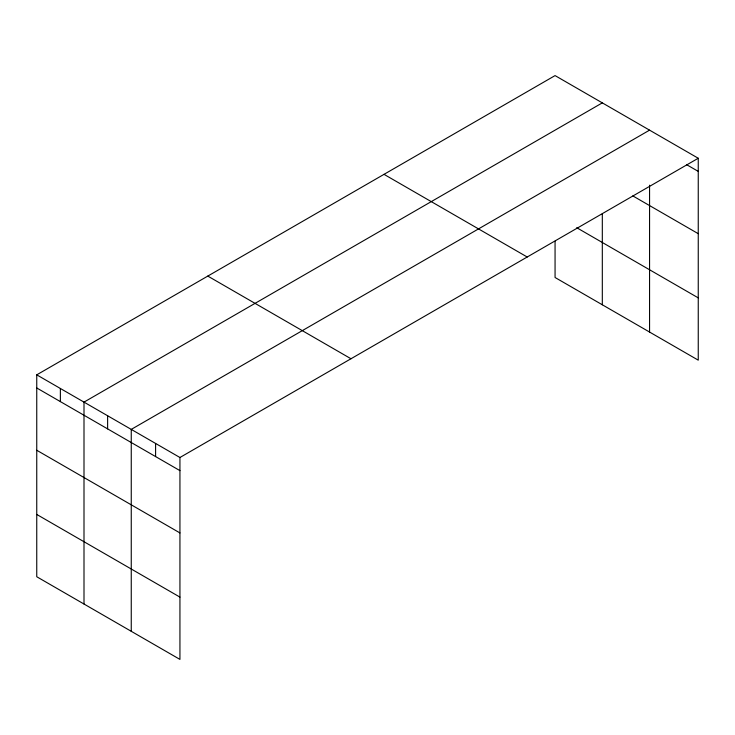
<?xml version="1.0" encoding="UTF-8"?>
<svg xmlns="http://www.w3.org/2000/svg" width="735" height="735" viewBox="0 0 735 735"><rect width="100%" height="100%" fill="white"/><g stroke="black" fill="none" stroke-linecap="round" stroke-linejoin="round"><path stroke-width="1.1" d="M698.25 158.255L555.063 75.595L36.75 374.841L36.75 576.745L179.937 659.405L179.937 457.501L698.25 158.255L698.25 360.159L555.063 277.499L555.063 241.255M649.565 185.192L649.565 332.055M602.314 102.872L84.001 402.118L84.001 604.023M649.565 130.15L131.253 429.396L131.253 631.301M686.563 164.64L698.25 171.384M632.835 195.914L698.25 233.684M576.718 227.703L698.25 297.868M384.019 174.342L527.206 257.011M207.794 276.084L350.981 358.753M36.75 374.841L179.937 457.501M36.75 387.97L179.937 470.63M36.75 450.261L179.937 532.93M36.75 514.445L179.937 597.114M602.314 213.83L602.314 304.777M155.59 443.453L155.59 456.582M107.622 415.762L107.622 428.891M60.371 388.475L60.371 401.604"/></g></svg>
